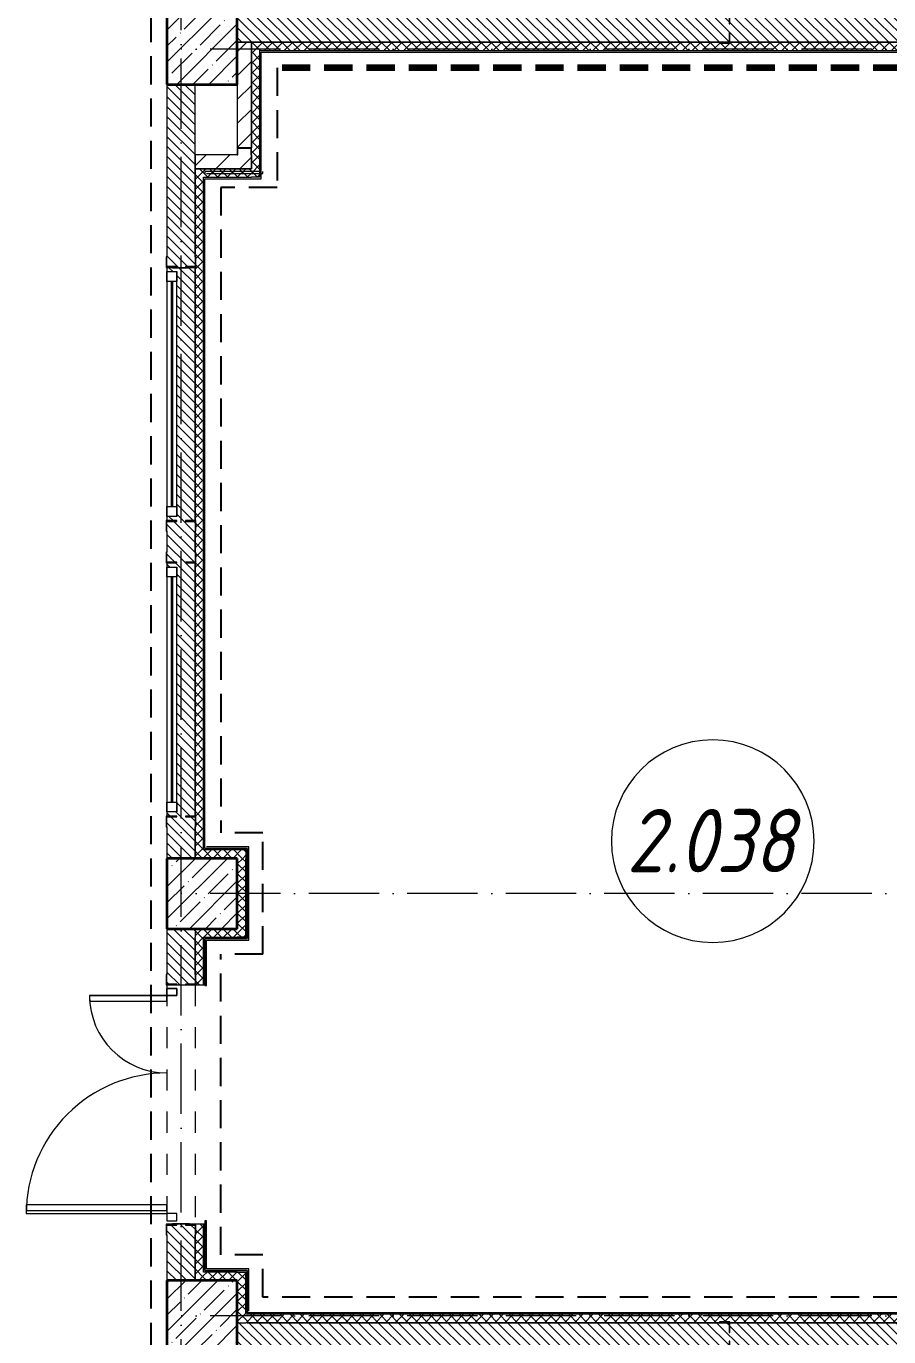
# Model space of a CAD drawing. Header units: millimetres. Extents: x -213536 to 1564669, y -45299 to 942238.
# Drawn here: x -116017 to -109888, y 134983 to 144296 of the extents above; entities that cross this region are included whole.
import ezdxf

# ---------------------------------------------------------------- set-up
doc = ezdxf.new("R2010")
doc.units = ezdxf.units.MM
for name, pattern in [('01 Штриховая _2 мм_', [300, 200, -100]), ('50_200_ШТРИХ_1Т_ш5_п1_п1_', [700, 500, -100, 0, -100]), ('Штрих короткий', [300, 150, -150]), ('Штриховая _2 мм - 1 мм_', [300, 200, -100])]:
    doc.linetypes.add(name, pattern=pattern)
for name, color, linetype, lineweight in [('0-1', 7, 'Continuous', 5), ('0-2', 7, 'Continuous', 9), ('Двери', 7, 'Continuous', 9), ('Каркас_Импост', 7, 'Continuous', 13), ('Каркас_Импост-1', 7, 'Continuous', 9), ('Марки помещений', 7, 'Continuous', 9), ('Несущие колонны', 7, 'Continuous', 9), ('Несущие колонны-1', 7, 'Continuous', 35), ('Обобщенные модели', 7, 'Continuous', 9), ('Общие ребра', 7, 'Continuous', 9), ('Оси-2', 7, '50_200_ШТРИХ_1Т_ш5_п1_п1_', 9), ('Остекление-1', 7, 'Continuous', 9), ('Перемычка-1', 7, 'Штрих короткий', 9), ('Стены-1', 7, 'Continuous', 13), ('Штриховка разреза-1', 7, 'Continuous', 9), ('Элементы узлов', 7, 'Continuous', 9)]:
    doc.layers.add(name, color=color, linetype=linetype, lineweight=lineweight)
for name, color, linetype, lineweight, true_color in [('СТ-1_1', 7, 'Штриховая _2 мм - 1 мм_', 90, 0x888888), ('СТ-1_13', 7, '01 Штриховая _2 мм_', 90, 0xd5d3c7), ('Штриховка разреза-2', 7, 'Continuous', 9, 0x787878)]:
    doc.layers.add(name, color=color, linetype=linetype, lineweight=lineweight, true_color=true_color)
doc.layers.get('0-2').off()
doc.styles.add('ISOCPEUR_I_2', font='isocpeui.ttf', dxfattribs={"width": 0.85, "height": 2.3})
pattern_1 = [(135, (0, 0), (-35.35534, -35.35534), [])]
pattern_2 = [(45, (0, 0), (-35.35534, 35.35534), []), (135, (0, 0), (-35.35534, -35.35534), [])]
pattern_3 = [(45, (0, 0), (-84.85281, 84.85281), [])]

# ---------------------------------------------------------------- blocks, each defined once
blk = doc.blocks.new('BSC_Колонна _Прямоугольная - 500х500-V26-АИ2_02_План отделки стен 2-го этажа _Часть 2_')
at = {"layer": 'Несущие колонны'}
h = blk.add_hatch(dxfattribs=at)
h.set_pattern_fill('FP_34', color=256, style=0, pattern_type=2)
h.set_pattern_definition([(45, (-95850, -27150), (-114.04925, 114.04925), []), (45, (-95735.95, -27150), (-114.04925, 114.04925), [201.613, -40.323, 3.353, -36.97])])
h.paths.add_polyline_path([(-250, -250), (250, -250), (250, 250), (-250, 250), (-250, 140)], flags=0)
at = {"layer": 'Несущие колонны-1'}
for p, q in [((250, 250), (-250, 250)), ((-250, 250), (-250, -250)), ((250, -250), (250, 250)), ((-250, -250), (250, -250))]:
    blk.add_line(p, q, dxfattribs=at)
blk = doc.blocks.new('BSC_Колонна _Прямоугольная - 500х500-V28-АИ2_02_План отделки стен 2-го этажа _Часть 2_')
at = {"layer": 'Несущие колонны'}
h = blk.add_hatch(dxfattribs=at)
h.set_pattern_fill('FP_36', color=256, style=0, pattern_type=2)
h.set_pattern_definition([(45, (-95850, -36150), (-114.04925, 114.04925), []), (45, (-95735.95, -36150), (-114.04925, 114.04925), [201.613, -40.323, 3.353, -36.97])])
h.paths.add_polyline_path([(-250, -250), (250, -250), (250, 250), (-250, 250)], flags=0)
at = {"layer": 'Несущие колонны-1'}
for p, q in [((250, 250), (-250, 250)), ((-250, 250), (-250, -250)), ((250, -250), (250, 250)), ((-250, -250), (250, -250))]:
    blk.add_line(p, q, dxfattribs=at)
blk = doc.blocks.new('BSC_Колонна _Прямоугольная - 500х500-V34-АИ2_02_План отделки стен 2-го этажа _Часть 2_')
at = {"layer": 'Несущие колонны'}
h = blk.add_hatch(dxfattribs=at)
h.set_pattern_fill('FP_42', color=256, style=0, pattern_type=2)
h.set_pattern_definition([(45, (-95850, -30150), (-114.04925, 114.04925), []), (45, (-95735.95, -30150), (-114.04925, 114.04925), [201.613, -40.323, 3.353, -36.97])])
h.paths.add_polyline_path([(-171.8, -250), (250, -250), (250, 250), (-250, 250), (-250, -250)], flags=0)
at = {"layer": 'Несущие колонны-1'}
for p, q in [((250, 250), (-250, 250)), ((-250, 250), (-250, -250)), ((250, -250), (250, 250)), ((-250, -250), (250, -250))]:
    blk.add_line(p, q, dxfattribs=at)
blk = doc.blocks.new('Проем_Дверь_Прямоугольный - 1700х2400h_дверные проемы-28448549-АИ2_02_План отделки стен 2-го этажа _Часть 2_')
at = {"layer": 'Перемычка-1'}
for p, q in [((850, 100), (-850, 100)), ((850, -100), (-850, -100))]:
    blk.add_line(p, q, dxfattribs=at)
blk = doc.blocks.new('120_Окно_СКБ_1Ст - 120_Окно_СКБ_1Ст_классы 1800x800_E30-28455574-АИ2_02_План отделки стен 2-го этажа _Часть 2_')
at = {"layer": 'Каркас_Импост'}
for p, q in [((-870, 30), (-870, 100)), ((-870, 100), (-800, 100)), ((-800, 100), (-800, 30)), ((800, 30), (800, 100)), ((800, 100), (870, 100)), ((870, 100), (870, 30)), ((-800, 30), (-870, 30)), ((870, 30), (800, 30))]:
    blk.add_line(p, q, dxfattribs=at)
at = {"layer": 'Каркас_Импост-1'}
for p, q in [((870, 100), (-870, 100)), ((-870, 30), (870, 30))]:
    blk.add_line(p, q, dxfattribs=at)
at = {"layer": 'Остекление-1'}
for p, q in [((800, 70), (-800, 70)), ((800, 60), (-800, 60))]:
    blk.add_line(p, q, dxfattribs=at)
blk = doc.blocks.new('120_Окно_СКБ_1Ст - 120_Окно_СКБ_1Ст_классы 1800x800_E30-28455580-АИ2_02_План отделки стен 2-го этажа _Часть 2_')
at = {"layer": 'Каркас_Импост'}
for p, q in [((-870, 30), (-870, 100)), ((-870, 100), (-800, 100)), ((-800, 100), (-800, 30)), ((800, 30), (800, 100)), ((800, 100), (870, 100)), ((870, 100), (870, 30)), ((-800, 30), (-870, 30)), ((870, 30), (800, 30))]:
    blk.add_line(p, q, dxfattribs=at)
at = {"layer": 'Каркас_Импост-1'}
for p, q in [((870, 100), (-870, 100)), ((-870, 30), (870, 30))]:
    blk.add_line(p, q, dxfattribs=at)
at = {"layer": 'Остекление-1'}
for p, q in [((800, 70), (-800, 70)), ((800, 60), (-800, 60))]:
    blk.add_line(p, q, dxfattribs=at)
blk = doc.blocks.new('Дверь_Витражная_СКБ_2Ст2 - ДВВ_ДАО_СОШ_Классы-V176-АИ2_02_План отделки стен 2-го этажа _Часть 2_')
at = {"layer": 'Двери'}
for p, q in [((-775, 1035), (-775, 35)), ((775, 585), (775, 35))]:
    blk.add_line(p, q, dxfattribs=at)
for centre, radius, start, end in [((-775, 35), 1000, 360, 90), ((775, 35), 550, 90, 180)]:
    blk.add_arc(centre, radius, start, end, dxfattribs=at)
at = {"layer": 'Элементы узлов'}
for p, q in [((-713, 1035), (-753, 1035)), ((-753, 1035), (-753, 35)), ((-713, 35), (-713, 1035)), ((775, 585), (735, 585)), ((735, 585), (735, 35)), ((775, 35), (775, 585)), ((-825, 35), (-825, -35)), ((-775, 35), (-825, 35)), ((-775, 35), (-825, 35)), ((-825, 35), (-825, -35)), ((-775, -35), (-775, 35)), ((-775, -35), (-775, 35)), ((-753, 35), (-713, 35)), ((735, 35), (775, 35)), ((775, -35), (775, 35)), ((775, 35), (825, 35)), ((775, 35), (775, -35)), ((825, 35), (775, 35)), ((825, 35), (825, -35)), ((825, -35), (825, 35)), ((-825, -35), (-775, -35)), ((-825, -35), (-775, -35)), ((825, -35), (775, -35)), ((775, -35), (825, -35))]:
    blk.add_line(p, q, dxfattribs=at)
blk = doc.blocks.new('Фахверк_СКБ_Уголок - 200_3960-28268576-АИ2_02_План отделки стен 2-го этажа _Часть 2_')
at = {"layer": 'Обобщенные модели'}
for p, q in [((200, 156), (125, 156)), ((125, 156), (125, 81)), ((131, 81), (131, 150)), ((131, 150), (200, 150)), ((200, 150), (200, 156)), ((125, 81), (131, 81)), ((131, 19), (125, 19)), ((125, 19), (125, -56)), ((131, -50), (131, 19)), ((125, -56), (200, -56)), ((200, -50), (131, -50)), ((200, -56), (200, -50))]:
    blk.add_line(p, q, dxfattribs=at)
blk = doc.blocks.new('154_Стойка_СКБ_Уголок - СМ-2480_200-28346303-АИ2_02_План отделки стен 2-го этажа _Часть 2_')
at = {"layer": 'Обобщенные модели'}
for p, q in [((125, 156), (125, 81)), ((200, 156), (125, 156)), ((131, 81), (131, 150)), ((131, 150), (200, 150)), ((200, 150), (200, 156)), ((125, 81), (131, 81)), ((131, 19), (125, 19)), ((125, 19), (125, -56)), ((131, -50), (131, 19)), ((125, -56), (200, -56)), ((200, -50), (131, -50)), ((200, -56), (200, -50))]:
    blk.add_line(p, q, dxfattribs=at)
blk = doc.blocks.new('Стойка_Влож_Полоса боковая - Полоса-28213942-АИ2_02_План отделки стен 2-го этажа _Часть 2_')
at = {"layer": 'Обобщенные модели'}
for p, q in [((-5, 60), (0, 60)), ((-5, -60), (-5, 60)), ((0, 31), (0, -31)), ((0, -60), (-5, -60))]:
    blk.add_line(p, q, dxfattribs=at)
blk = doc.blocks.new('Фахверк_СКБ_Уголок - 200_3550-28267367-АИ2_02_План отделки стен 2-го этажа _Часть 2_')
at = {"layer": 'Обобщенные модели'}
for p, q in [((200, 156), (125, 156)), ((125, 156), (125, 81)), ((131, 81), (131, 150)), ((131, 150), (200, 150)), ((200, 150), (200, 156)), ((125, 81), (131, 81)), ((131, 19), (125, 19)), ((125, 19), (125, -56)), ((131, -50), (131, 19)), ((125, -56), (200, -56)), ((200, -50), (131, -50)), ((200, -56), (200, -50))]:
    blk.add_line(p, q, dxfattribs=at)
blk = doc.blocks.new('154_Фахверк_СКБ_Швеллер - Тип_100_3960_зеркало-36793856-АИ2_02_План отделки стен 2-го этажа _Часть 2_')
at = {"layer": 'Обобщенные модели'}
for p, q in [((175, 50), (125, 50)), ((125, 50), (125, -50)), ((128, 47), (175, 47)), ((128, -47), (128, 47)), ((175, 47), (175, 50)), ((125, -50), (175, -50)), ((175, -47), (128, -47)), ((175, -50), (175, -47))]:
    blk.add_line(p, q, dxfattribs=at)
blk = doc.blocks.new('0125-Р-ОО-Ш2-АР-о_23_10_2024_rvt-1-АИ2_02_План отделки стен 2-го этажа _Часть 2_')
at = {"layer": 'Штриховка разреза-1'}
h = blk.add_hatch(dxfattribs=at)
h.set_pattern_fill('FP_2', color=256, style=0, pattern_type=2)
h.set_pattern_definition(pattern_1)
h.paths.add_polyline_path([(103100, 36200), (103100, 36400), (99600, 36400), (99600, 36331), (99594, 36331), (99594, 36400), (96100, 36400), (96100, 36200), (99594, 36200), (99594, 36269), (99600, 36269), (99600, 36200), (102202.1, 36200)], flags=0)
h = blk.add_hatch(dxfattribs=at)
h.set_pattern_fill('FP_3', color=256, style=0, pattern_type=2)
h.set_pattern_definition(pattern_3)
h.paths.add_polyline_path([(96197, 35400), (96197, 35447), (96103, 35447), (96103, 35400), (96150, 35400)], flags=0)
h.paths.add_polyline_path([(96200, 35450), (96200, 36200), (96100, 36200), (96100, 35450), (96197, 35450)], flags=0)
h = blk.add_hatch(dxfattribs=at)
h.set_pattern_fill('FP_2', color=256, style=0, pattern_type=2)
h.set_pattern_definition(pattern_1)
h.paths.add_polyline_path([(95669, 30400), (95800, 30400), (95800, 30694), (95731, 30694), (95731, 30700), (95800, 30700), (95800, 32500), (95731, 32500), (95731, 32506), (95800, 32506), (95800, 32794), (95731, 32794), (95731, 32800), (95800, 32800), (95800, 34600), (95760, 34600), (95760, 34595), (95640, 34595), (95640, 34600), (95600, 34600), (95600, 34570), (95670, 34570), (95669, 32830), (95600, 32830), (95600, 32800), (95669, 32800), (95669, 32794), (95600, 32794), (95600, 32506), (95669, 32506), (95669, 32500), (95600, 32500), (95600, 32470), (95670, 32470), (95669, 30730), (95600, 30730), (95600, 30700), (95669, 30700), (95669, 30694), (95600, 30694), (95600, 30400)], flags=0)
h.paths.add_polyline_path([(95670, 34600), (95731, 34600), (95731, 34606), (95800, 34606), (95800, 35900), (95600, 35900), (95600, 34606), (95669, 34606), (95669, 34600)], flags=0)
h = blk.add_hatch(dxfattribs=at)
h.set_pattern_fill('FP_3', color=256, style=0, pattern_type=2)
h.set_pattern_definition(pattern_3)
h.paths.add_polyline_path([(96100, 35300), (96200, 35300), (96200, 35400), (95800, 35400), (95800, 35300)], flags=0)
h = blk.add_hatch(dxfattribs=at)
h.set_pattern_fill('FP_2', color=256, style=0, pattern_type=2)
h.set_pattern_definition(pattern_1)
h.paths.add_polyline_path([(95760, 27400), (95800, 27400), (95800, 27794), (95731, 27794), (95731, 27800), (95669, 27800), (95669, 27794), (95600, 27794), (95600, 27400), (95640, 27400)], flags=0)
h.paths.add_polyline_path([(95731, 29500), (95731, 29506), (95800, 29506), (95800, 29900), (95600, 29900), (95600, 29506), (95669, 29506), (95669, 29500), (95678.2, 29500)], flags=0)
h = blk.add_hatch(dxfattribs=at)
h.set_pattern_fill('FP_2', color=256, style=0, pattern_type=2)
h.set_pattern_definition(pattern_1)
h.paths.add_polyline_path([(103100, 26900), (103100, 27100), (99600, 27100), (99600, 27031), (99594, 27031), (99594, 27100), (96100, 27100), (96100, 26900), (99594, 26900), (99594, 26969), (99600, 26969), (99600, 26900), (102202.1, 26900)], flags=0)
at = {"layer": 'Штриховка разреза-2'}
h = blk.add_hatch(dxfattribs=at)
h.set_pattern_fill('FP_146', color=256, style=0, pattern_type=2)
h.set_pattern_definition(pattern_2)
h.paths.add_polyline_path([(96260, 35240), (96260, 36200), (96200, 36200), (96200, 35240)], flags=0)
h = blk.add_hatch(dxfattribs=at)
h.set_pattern_fill('FP_146', color=256, style=0, pattern_type=2)
h.set_pattern_definition(pattern_2)
h.paths.add_polyline_path([(103030, 36140), (103040, 36140), (103040, 36200), (99600, 36200), (99600, 36194), (99525, 36194), (99525, 36200), (96260, 36200), (96260, 36140), (102202.1, 36140)], flags=0)
h = blk.add_hatch(dxfattribs=at)
h.set_pattern_fill('FP_146', color=256, style=0, pattern_type=2)
h.set_pattern_definition(pattern_2)
h.paths.add_polyline_path([(95860, 30400), (95860, 35300), (95800, 35300), (95800, 34675), (95806, 34675), (95806, 34600), (95800, 34600), (95800, 32800), (95806, 32800), (95806, 32725), (95800, 32725), (95800, 32575), (95806, 32575), (95806, 32500), (95800, 32500), (95800, 30700), (95806, 30700), (95806, 30625), (95800, 30625), (95800, 30400)], flags=0)
h = blk.add_hatch(dxfattribs=at)
h.set_pattern_fill('FP_146', color=256, style=0, pattern_type=2)
h.set_pattern_definition(pattern_2)
h.paths.add_polyline_path([(96200, 35240), (96200, 35300), (95860, 35300), (95860, 35240), (95870, 35240)], flags=0)
h = blk.add_hatch(dxfattribs=at)
h.set_pattern_fill('FP_146', color=256, style=0, pattern_type=2)
h.set_pattern_definition(pattern_2)
h.paths.add_polyline_path([(96160, 30400), (96160, 30460), (95860, 30460), (95860, 30400), (96100, 30400)], flags=0)
h = blk.add_hatch(dxfattribs=at)
h.set_pattern_fill('FP_146', color=256, style=0, pattern_type=2)
h.set_pattern_definition(pattern_2)
h.paths.add_polyline_path([(96160, 29840), (96160, 30400), (96100, 30400), (96100, 29840)], flags=0)
h = blk.add_hatch(dxfattribs=at)
h.set_pattern_fill('FP_146', color=256, style=0, pattern_type=2)
h.set_pattern_definition(pattern_2)
h.paths.add_polyline_path([(96100, 29840), (96100, 29900), (95800, 29900), (95800, 29840), (95860, 29840)], flags=0)
h = blk.add_hatch(dxfattribs=at)
h.set_pattern_fill('FP_146', color=256, style=0, pattern_type=2)
h.set_pattern_definition(pattern_2)
h.paths.add_polyline_path([(95800, 27400), (95860, 27400), (95860, 27800), (95806, 27800), (95806, 27725), (95800, 27725)], flags=0)
h.paths.add_polyline_path([(95860, 29500), (95860, 29840), (95800, 29840), (95800, 29575), (95806, 29575), (95806, 29500)], flags=0)
h = blk.add_hatch(dxfattribs=at)
h.set_pattern_fill('FP_146', color=256, style=0, pattern_type=2)
h.set_pattern_definition(pattern_2)
h.paths.add_polyline_path([(95870, 27400), (96100, 27400), (96100, 27460), (95860, 27460), (95860, 27400)], flags=0)
h = blk.add_hatch(dxfattribs=at)
h.set_pattern_fill('FP_146', color=256, style=0, pattern_type=2)
h.set_pattern_definition(pattern_2)
h.paths.add_polyline_path([(96160, 27100), (96160, 27460), (96100, 27460), (96100, 27100)], flags=0)
h = blk.add_hatch(dxfattribs=at)
h.set_pattern_fill('FP_146', color=256, style=0, pattern_type=2)
h.set_pattern_definition(pattern_2)
h.paths.add_polyline_path([(103030, 27100), (103040, 27100), (103040, 27160), (96160, 27160), (96160, 27100), (99525, 27100), (99525, 27106), (99600, 27106), (99600, 27100), (102202.1, 27100)], flags=0)
at = {"layer": 'Общие ребра'}
for p, q in [((96200, 36200), (96200, 35450)), ((96200, 35450), (96200, 36200)), ((96260, 36140), (96270, 36140)), ((96260, 35240), (96260, 36140)), ((96270, 36140), (103030, 36140)), ((95800, 35300), (95800, 34675)), ((95800, 34675), (95800, 35300)), ((95860, 30460), (95860, 35240)), ((95860, 35240), (95870, 35240)), ((95870, 35240), (96200, 35240)), ((96260, 35240), (96200, 35240)), ((95800, 34600), (95800, 32800)), ((95800, 32800), (95800, 34600)), ((95800, 32725), (95800, 32575)), ((95800, 32575), (95800, 32725)), ((95800, 32500), (95800, 30700)), ((95800, 30700), (95800, 32500)), ((95800, 30625), (95800, 30400)), ((95800, 30400), (95800, 30625)), ((95870, 30460), (95860, 30460)), ((96160, 30460), (95870, 30460)), ((96160, 30460), (96160, 30400)), ((96160, 29840), (96160, 30400)), ((95800, 29900), (95800, 29840)), ((95800, 29830), (95800, 29840)), ((95800, 29830), (95800, 29840)), ((95800, 29830), (95800, 29770.6)), ((95800, 29770.6), (95800, 29830)), ((95860, 29840), (96100, 29840)), ((95860, 29830), (95860, 29840)), ((95860, 29500), (95860, 29830)), ((96160, 29840), (96100, 29840)), ((95800, 29770.6), (95800, 29575)), ((95800, 29575), (95800, 29770.6)), ((95860, 27460), (95860, 27800)), ((95800, 27725), (95800, 27400)), ((95800, 27400), (95800, 27725)), ((95870, 27460), (95860, 27460)), ((96100, 27460), (95870, 27460)), ((96100, 27460), (96160, 27460)), ((96160, 27160), (96160, 27460)), ((96170, 27160), (96160, 27160)), ((103030, 27160), (96170, 27160)), ((96100, 27100), (96160, 27100)), ((96170, 27100), (96160, 27100)), ((96229.4, 27100), (96170, 27100)), ((96170, 27100), (96229.4, 27100))]:
    blk.add_line(p, q, dxfattribs=at)
at = {"layer": 'Стены-1'}
for p, q in [((96100, 36200), (99525, 36200)), ((96200, 36200), (96100, 36200)), ((96260, 36200), (96200, 36200)), ((96270, 36200), (96260, 36200)), ((99525, 36200), (96270, 36200)), ((99600, 36200), (103100, 36200)), ((103030, 36200), (99600, 36200)), ((96270, 36130), (103030, 36130)), ((96270, 35230), (96270, 36130)), ((95600, 35900), (95600, 34675)), ((95800, 35300), (95800, 35900)), ((96100, 35900), (96100, 35450)), ((96100, 35400), (95800, 35400)), ((95800, 35400), (95800, 35300)), ((96200, 35400), (96200, 35300)), ((96200, 35300), (96200, 35400)), ((95860, 35300), (95800, 35300)), ((95800, 35300), (96200, 35300)), ((95870, 35300), (95860, 35300)), ((96200, 35300), (95870, 35300)), ((95870, 30470), (95870, 35230)), ((95870, 35230), (96200, 35230)), ((96200, 35230), (96260, 35230)), ((96260, 35230), (96270, 35230)), ((95600, 34600), (95600, 34570)), ((95600, 32830), (95600, 32800)), ((95600, 32725), (95600, 32575)), ((95600, 32500), (95600, 32470)), ((95600, 30730), (95600, 30700)), ((95600, 30625), (95600, 30400)), ((96170, 30470), (95870, 30470)), ((96170, 30460), (96170, 30470)), ((96170, 30400), (96170, 30460)), ((96170, 29830), (96170, 30400)), ((95600, 29900), (95600, 29575)), ((95870, 29830), (96100, 29830)), ((95870, 29500), (95870, 29830)), ((96100, 29830), (96160, 29830)), ((96160, 29830), (96170, 29830)), ((95669, 29500), (95731, 29500)), ((95806, 29500), (95870, 29500)), ((95870, 27800), (95806, 27800)), ((95870, 27470), (95870, 27800)), ((95600, 27725), (95600, 27400)), ((96100, 27470), (95870, 27470)), ((96160, 27470), (96100, 27470)), ((96170, 27470), (96160, 27470)), ((96170, 27170), (96170, 27470)), ((103030, 27170), (96170, 27170)), ((99525, 27100), (96229.4, 27100)), ((96229.4, 27100), (99525, 27100)), ((103030, 27100), (99600, 27100)), ((99600, 27100), (103030, 27100))]:
    blk.add_line(p, q, dxfattribs=at)
at = {"layer": '0-2'}
for name, p in [('BSC_Колонна _Прямоугольная - 500х500-V28-АИ2_02_План отделки стен 2-го этажа _Часть 2_', (95850, 36150)), ('BSC_Колонна _Прямоугольная - 500х500-V34-АИ2_02_План отделки стен 2-го этажа _Часть 2_', (95850, 30150)), ('BSC_Колонна _Прямоугольная - 500х500-V26-АИ2_02_План отделки стен 2-го этажа _Часть 2_', (95850, 27150))]:
    blk.add_blockref(name, p, dxfattribs=at)
for name, p, rotation in [('Фахверк_СКБ_Уголок - 200_3550-28267367-АИ2_02_План отделки стен 2-го этажа _Часть 2_', (99725, 36350), 180), ('154_Фахверк_СКБ_Швеллер - Тип_100_3960_зеркало-36793856-АИ2_02_План отделки стен 2-го этажа _Часть 2_', (96150, 35575), 270), ('154_Стойка_СКБ_Уголок - СМ-2480_200-28346303-АИ2_02_План отделки стен 2-го этажа _Часть 2_', (95750, 34475), 89.9999999999999), ('120_Окно_СКБ_1Ст - 120_Окно_СКБ_1Ст_классы 1800x800_E30-28455580-АИ2_02_План отделки стен 2-го этажа _Часть 2_', (95700, 33700), 89.9999999999999), ('Стойка_Влож_Полоса боковая - Полоса-28213942-АИ2_02_План отделки стен 2-го этажа _Часть 2_', (95700, 34600), 89.99999999999991), ('Фахверк_СКБ_Уголок - 200_3960-28268576-АИ2_02_План отделки стен 2-го этажа _Часть 2_', (95650, 32925), 269.9999999999999), ('Фахверк_СКБ_Уголок - 200_3960-28268576-АИ2_02_План отделки стен 2-го этажа _Часть 2_', (95750, 32375), 89.9999999999999), ('120_Окно_СКБ_1Ст - 120_Окно_СКБ_1Ст_классы 1800x800_E30-28455574-АИ2_02_План отделки стен 2-го этажа _Часть 2_', (95700, 31600), 89.9999999999999), ('Фахверк_СКБ_Уголок - 200_3960-28268576-АИ2_02_План отделки стен 2-го этажа _Часть 2_', (95650, 30825), 269.9999999999999), ('Фахверк_СКБ_Уголок - 200_3960-28268576-АИ2_02_План отделки стен 2-го этажа _Часть 2_', (95750, 29375), 89.9999999999999), ('Дверь_Витражная_СКБ_2Ст2 - ДВВ_ДАО_СОШ_Классы-V176-АИ2_02_План отделки стен 2-го этажа _Часть 2_', (95635, 28650), 89.9999999999978), ('Проем_Дверь_Прямоугольный - 1700х2400h_дверные проемы-28448549-АИ2_02_План отделки стен 2-го этажа _Часть 2_', (95700, 28650), 89.9999999999999), ('154_Стойка_СКБ_Уголок - СМ-2480_200-28346303-АИ2_02_План отделки стен 2-го этажа _Часть 2_', (95650, 27925), 269.9999999999999), ('Стойка_Влож_Полоса боковая - Полоса-28213942-АИ2_02_План отделки стен 2-го этажа _Часть 2_', (95700, 27800), 269.9999999999999), ('Фахверк_СКБ_Уголок - 200_3550-28267367-АИ2_02_План отделки стен 2-го этажа _Часть 2_', (99725, 27050), 180)]:
    blk.add_blockref(name, p, dxfattribs=dict(at, rotation=rotation))
blk = doc.blocks.new('AI_Марка_Помещение_х1__Общий_E___ISO-2_1K_ - Номер-16210215-АИ2_02_План отделки стен 2-го этажа _Часть 2_')
at = {"layer": 'Марки помещений'}
for start, end in [(360, 180), (180, 360)]:
    blk.add_arc((0.039, 0.312), 2.4, start, end, dxfattribs=at)
blk = doc.blocks.new('Оси1')
at = {"layer": 'Оси-2'}
for p, q in [((301945.6, 210594.5), (301945.6, 264395.4)), ((312453.9, 248965.2), (301945.6, 248965.2)), ((312453.9, 242965.2), (301945.6, 242965.2)), ((312453.9, 239965.2), (301945.6, 239965.2))]:
    blk.add_line(p, q, dxfattribs=at)

msp = doc.modelspace()

# ---------------------------------------------------------------- linework, layer by layer
at = {"layer": 'СТ-1_1', "lineweight": 25}
for p, q in [((-115129, 134882.8), (-115129, 151770.8)), ((-114235, 144000.8), (-114235, 143150.8)), ((-114235, 143150.8), (-114635, 143150.8)), ((-114635, 143150.8), (-114635, 138564.8)), ((-114335, 138564.8), (-114635, 138564.8)), ((-114335, 137700.8), (-114335, 138564.8)), ((-114335, 137700.8), (-114635, 137700.8)), ((-114635, 135564.8), (-114635, 137700.8)), ((-114335, 135564.8), (-114635, 135564.8)), ((-114335, 135264.8), (-114335, 135564.8)), ((-107699, 135264.8), (-114335, 135264.8))]:
    msp.add_line(p, q, dxfattribs=at)
at = {"layer": 'СТ-1_13'}
msp.add_line((-107699, 144000.8), (-114235, 144000.8), dxfattribs=at)
at = {"layer": 'Стены-1'}
for p, q in [((-114347, 143262.8), (-114747, 143262.8)), ((-114747, 143262.8), (-114747, 143250.8)), ((-114735, 143250.8), (-114335, 143250.8)), ((-114335, 143250.8), (-114335, 143262.8)), ((-114435, 138464.8), (-114735, 138464.8)), ((-114735, 138452.8), (-114447, 138452.8)), ((-114447, 138452.8), (-114447, 137812.8)), ((-114435, 137800.8), (-114435, 138464.8)), ((-114447, 137812.8), (-114747, 137812.8)), ((-114747, 137812.8), (-114747, 137478.8)), ((-114735, 137800.8), (-114435, 137800.8)), ((-114735, 137478.8), (-114735, 137800.8)), ((-114747, 137478.8), (-114735, 137478.8)), ((-114735, 135807.8), (-114747, 135807.8)), ((-114747, 135807.8), (-114747, 135452.8)), ((-114735, 135464.8), (-114735, 135807.8)), ((-114747, 135452.8), (-114447, 135452.8)), ((-114435, 135464.8), (-114735, 135464.8)), ((-114447, 135452.8), (-114447, 135152.8)), ((-114435, 135164.8), (-114435, 135464.8)), ((-114447, 135152.8), (-114435, 135152.8))]:
    msp.add_line(p, q, dxfattribs=at)

# ---------------------------------------------------------------- block references
at = {"color": 2, "lineweight": 30}
msp.add_blockref('Оси1', (-416862.6, -104832.4), dxfattribs=at)
at = {"layer": '0-1'}
msp.add_blockref('0125-Р-ОО-Ш2-АР-о_23_10_2024_rvt-1-АИ2_02_План отделки стен 2-го этажа _Часть 2_', (-210617, 107982.8), dxfattribs=at)
at = {"layer": 'Марки помещений', "xscale": 300, "yscale": 300, "zscale": 99.99999999999993}
msp.add_blockref('AI_Марка_Помещение_х1__Общий_E___ISO-2_1K_ - Номер-16210215-АИ2_02_План отделки стен 2-го этажа _Часть 2_', (-111150.8, 138411.6), dxfattribs=at)

# ---------------------------------------------------------------- texts
at = {"layer": 'Марки помещений', "insert": (-111750.3, 138733.8), "char_height": 450, "width": 785.654, "attachment_point": 1, "style": 'ISOCPEUR_I_2'}
msp.add_mtext('2.038', dxfattribs=at)

doc.saveas('drawing.dxf')
